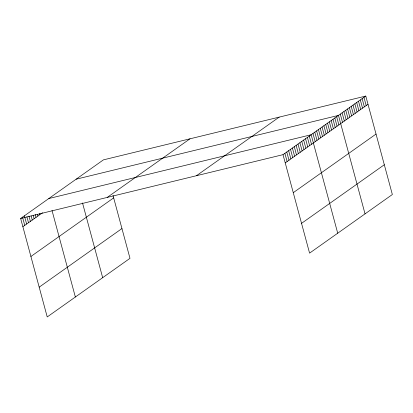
<?xml version="1.0" encoding="UTF-8"?>
<svg xmlns="http://www.w3.org/2000/svg" width="413" height="413" viewBox="0 0 413 413"><rect width="100%" height="100%" fill="white"/><g stroke="black" fill="none" stroke-linecap="round" stroke-linejoin="round"><path stroke-width="0.62" d="M113.002 195.395L129.987 258.337L47.221 316.941L20.65 218.472L103.42 159.867L365.779 96.059L392.35 194.528L309.58 253.133L283.013 154.663L365.779 96.059M22.87 226.701L42.57 212.752M107.23 197.419L190.001 138.809M30.903 256.483L113.673 197.873M196.433 175.721L279.203 117.116M39.183 287.164L121.954 228.559M285.233 162.892L368.004 104.282M293.266 192.67L376.036 134.065M301.547 223.35L384.317 164.746M76.106 179.206L338.469 115.397L365.035 213.867M48.791 198.55L311.154 134.736L337.72 233.206M20.65 218.472L283.013 154.663M363.961 97.344L366.181 105.573M362.139 98.635L364.359 106.864M360.317 99.925L362.537 108.154M358.499 101.216L360.719 109.44M356.677 102.501L358.897 110.73M354.855 103.792L357.075 112.021M353.032 105.083L355.252 113.312M351.215 106.373L353.435 114.597M349.393 107.659L351.613 115.888M347.57 108.949L349.79 117.178M345.753 110.24L347.973 118.469M343.931 111.531L346.151 119.755M342.109 112.816L344.328 121.045M340.286 114.107L342.506 122.336M336.647 116.688L338.866 124.912M334.824 117.973L337.044 126.202M333.007 119.264L335.227 127.493M331.185 120.555L333.405 128.784M329.362 121.845L331.582 130.069M327.54 123.131L329.76 131.36M325.723 124.421L327.943 132.65M323.9 125.712L326.12 133.941M322.078 127.003L324.298 135.227M320.261 128.288L322.481 136.517M318.438 129.579L320.658 137.808M316.616 130.869L318.836 139.098M314.794 132.16L317.014 140.384M312.977 133.445L315.196 141.674M309.28 136.068L311.5 144.292M307.401 137.395L309.621 145.624M305.527 138.722L307.747 146.951M303.648 140.053L305.868 148.277M301.774 141.38L303.994 149.609M299.895 142.707L302.12 150.936M298.021 144.034L300.241 152.263M296.147 145.366L298.367 153.595M294.268 146.692L296.488 154.921M292.394 148.019L294.614 156.248M290.515 149.351L292.734 157.58M288.641 150.678L290.86 158.907M286.767 152.005L288.986 160.234M284.887 153.337L287.107 161.56M82.512 202.948L102.672 277.675M52.017 210.496L75.362 297.019M39.436 213.573L39.756 214.745M37.402 214.311L37.877 216.076M35.208 214.466L36.003 217.403M33.174 215.204L34.124 218.73M31.14 215.947L32.25 220.062M28.946 216.097L30.376 221.389M26.912 216.84L28.497 222.715M24.403 215.818L26.623 224.047M22.524 217.145L24.744 225.374"/></g></svg>
